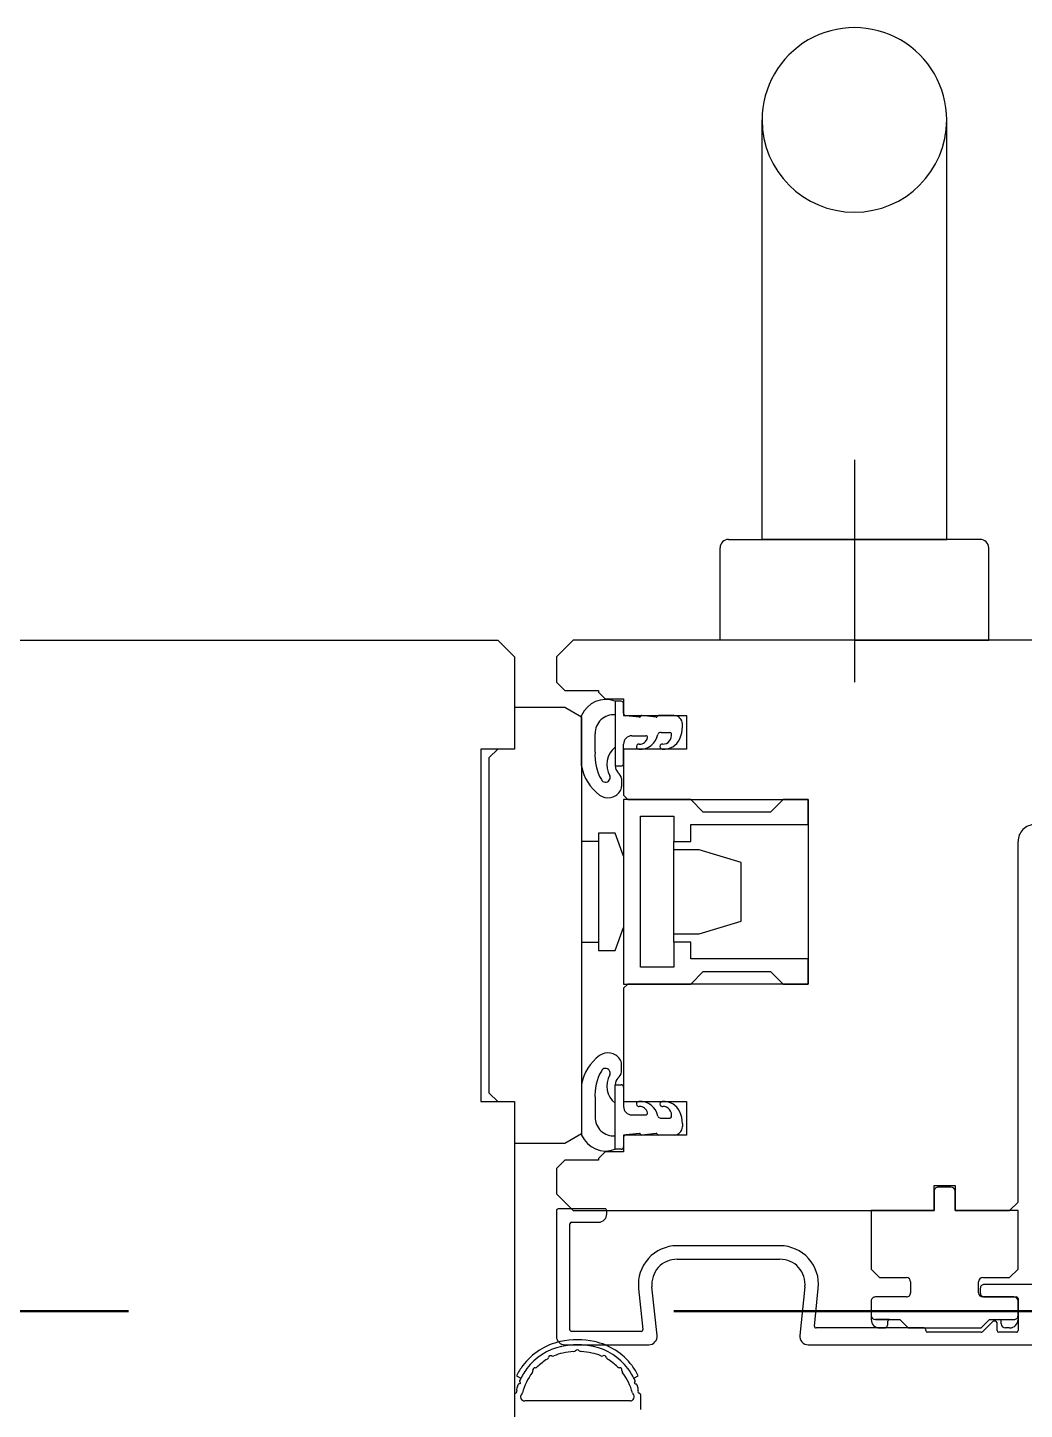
# Model space of a CAD drawing. Header units: centimetres. Extents: x 0.3 to 84.3, y 0.3 to 59.7.
# Drawn here: x 39.156 to 39.3935, y 16.4363 to 16.7657 of the extents above; entities that cross this region are included whole.
import ezdxf

# ---------------------------------------------------------------- set-up
doc = ezdxf.new("R2010")
doc.units = ezdxf.units.CM
for name, pattern in [('AUSGEZOGEN', [0]), ('LINIE_23', [0.79, 0.4, -0.13, 0, -0.13, 0, -0.13]), ('RAND', [44.449999999999996, 12.7, -6.35, 12.7, -6.35, 0, -6.35])]:
    doc.linetypes.add(name, pattern=pattern)
doc.layers.add('Bauachsen grob', color=7, linetype='RAND', lineweight=25)
doc.layers.add('Fenster', color=7, linetype='AUSGEZOGEN', lineweight=35)

msp = doc.modelspace()

# ---------------------------------------------------------------- linework, layer by layer
at = {"layer": 'Bauachsen grob', "color": 32, "linetype": 'LINIE_23', "lineweight": 50, "true_color": 0xc36e14}
msp.add_line((22.93999949395658, 16.45973633730105), (73.13199837207799, 16.45973633730105), dxfattribs=at)
at = {"layer": 'Fenster', "color": 7, "linetype": 'AUSGEZOGEN', "lineweight": 25}
for p, q in [((39.33099838495455, 16.64373684997195), (39.33099821101412, 16.7437368477366)), ((39.37499838397102, 16.64373692650575), (39.37499821003058, 16.74373692427039)), ((39.35299835153764, 16.66266587445725), (39.35299844360254, 16.60973689429125)), ((39.32099842692378, 16.61973683857646), (39.3209983886569, 16.64173683808472)), ((39.3229983851334, 16.64373684151879), (39.35299838446279, 16.64373689370091)), ((39.35299838446279, 16.64373689370091), (39.33099838495455, 16.64373685543401)), ((39.38299838379219, 16.64373694588303), (39.35299838446279, 16.64373689370091)), ((39.35299838446279, 16.64373689370091), (39.37499838397102, 16.64373693196785)), ((39.38499842549319, 16.61973694989829), (39.38499838722629, 16.64173694940655)), ((39.13999843116078, 16.61973664063744), (39.26799842829956, 16.61973686328124)), ((39.26799842829956, 16.61973686328124), (39.27199843516777, 16.61573687032824)), ((39.28599842789635, 16.61973677751871), (39.28199843494338, 16.61573677065049)), ((39.42799842420348, 16.61973702461978), (39.28599842789635, 16.61973677751871)), ((39.3529984262085, 16.6197368942374), (39.32099842692378, 16.61973683857646)), ((39.3529984262085, 16.6197368942374), (39.38499842549319, 16.61973694989829)), ((39.27199843516777, 16.61573687032824), (39.27199847343465, 16.59373687082007)), ((39.28199843494338, 16.61573677065049), (39.2819984453798, 16.60973677078464)), ((39.2819984453798, 16.60973677078464), (39.2839984488139, 16.60773677430816)), ((39.2839984488139, 16.60773677430816), (39.29199844815212, 16.60773678822339)), ((39.29199844815212, 16.60773678822339), (39.29199844884787, 16.6073367882323)), ((39.29199844884787, 16.6073367882323), (39.29359845159518, 16.60573679105119)), ((39.29359845159518, 16.60573679105119), (39.29799845149682, 16.60573679870454)), ((39.29739845255386, 16.60513679767423), (39.29599845258517, 16.60513679523915)), ((39.29599845258517, 16.60513679523915), (39.29600006827697, 16.58973679558613)), ((39.29599845258517, 16.60513679523915), (39.295998479372, 16.58973679558335)), ((39.29799845149682, 16.60573679870454), (39.29799845845444, 16.60173679879395)), ((39.27199845604156, 16.60373687059655), (39.28399845577333, 16.60373689146941)), ((39.28399845577333, 16.60373689146941), (39.2879984597009, 16.6014274974018)), ((39.28799848005761, 16.58972423416504), (39.28799845911777, 16.60176273579942)), ((39.29599845815127, 16.60193679531067), (39.29599847164723, 16.59417783734521)), ((39.2979984575129, 16.60227809164995), (39.29799845358409, 16.6045367987313)), ((39.2879984597009, 16.6014274974018), (39.28799863256498, 16.50204630177682)), ((39.29799845845444, 16.60173679879395), (39.31299845811914, 16.60173682488494)), ((39.30175536302022, 16.60133696908761), (39.29853463841292, 16.60168149641782)), ((39.3057553629308, 16.60133697604524), (39.30232095857224, 16.60173671806247)), ((39.31002084353978, 16.60173692603571), (39.30631766448295, 16.60173670693439)), ((39.31202171697281, 16.59904764371613), (39.31202096183389, 16.59973692955942)), ((39.31299845811914, 16.60173682488494), (39.31299847203437, 16.59373682506385)), ((39.29119847421702, 16.59304093896349), (39.29119846663161, 16.59740184016446)), ((39.29999846675902, 16.59693671413002), (39.30330780289933, 16.59693671988625)), ((39.30696771334599, 16.59773672623451), (39.30900547817651, 16.59773672977899)), ((39.27199847343465, 16.59373687082007), (39.2639984736135, 16.5937368569048)), ((39.2639984736135, 16.5937368569048), (39.26399861972344, 16.50973685878249)), ((39.26599847704853, 16.59173686042828), (39.26799847352501, 16.59373686386244)), ((39.29799847828364, 16.59033679904874), (39.29799847028253, 16.5949367106959)), ((39.31299847203437, 16.59373682506385), (39.29799847236966, 16.59373679897276)), ((39.29799847236966, 16.59373679897276), (39.29799849150312, 16.58273679921863)), ((39.26599861620087, 16.51173686221655), (39.26599847704853, 16.59173686042828)), ((39.295998479372, 16.58973679558335), (39.29739847934069, 16.58973679801853)), ((39.29750430242635, 16.58670629283929), (39.29750430566443, 16.58484760672682)), ((39.29799849150312, 16.58273679921863), (39.29899849322015, 16.58173680098039)), ((39.31399849288487, 16.58173682707148), (39.29799849324251, 16.58173679924098)), ((39.29799849324251, 16.58173679924098), (39.2979985697763, 16.5377368002245)), ((39.29899849322015, 16.58173680098039), (39.34199849225897, 16.58173687577473)), ((39.31699849803603, 16.57873683235671), (39.31399849288487, 16.58173682707148)), ((39.33299849767837, 16.5787368601872), (39.31699849803603, 16.57873683235671)), ((39.33599849239309, 16.58173686533833), (39.33299849767837, 16.5787368601872)), ((39.34199849225897, 16.58173687577473), (39.33599849239309, 16.58173686533833)), ((39.3419985026954, 16.57573687590894), (39.34199849225897, 16.58173687577473)), ((39.34199849225897, 16.58173687577473), (39.34199856879276, 16.53773687675835)), ((39.30199850011073, 16.57773680628803), (39.30999849993191, 16.57773682020325)), ((39.30199853142, 16.5597368066904), (39.30199850011073, 16.57773680628803)), ((39.30999849993191, 16.57773682020325), (39.30999851036833, 16.57173682033736)), ((39.31399850332129, 16.57573682720558), (39.3419985026954, 16.57573687590894)), ((39.31399851027891, 16.57173682729499), (39.31399850332129, 16.57573682720558)), ((39.29599850720245, 16.57373679594102), (39.29199850729186, 16.57373678898339)), ((39.29199850729186, 16.57373678898339), (39.29199855599519, 16.54573678960924)), ((39.29799851672447, 16.56823679954273), (39.29599850720245, 16.57373679594102)), ((39.29199851077067, 16.57173678902809), (39.28799851086009, 16.5717367820705)), ((39.30999851036833, 16.57173682033736), (39.31399851027891, 16.57173682729499)), ((39.30999855211403, 16.54773682087384), (39.30999851036833, 16.57173682033736)), ((39.31599851371301, 16.56973683081851), (39.30999851384713, 16.56973682038206)), ((39.32599851870769, 16.56673684827961), (39.31599851371301, 16.56973683081851)), ((39.39199865876506, 16.48573696482904), (39.39199850883153, 16.57173696290666)), ((39.32599854305936, 16.55273684859258), (39.32599851870769, 16.56673684827961)), ((39.30199856272927, 16.54173680709273), (39.30199853142, 16.5597368066904)), ((39.31599854850109, 16.54973683126555), (39.32599854305936, 16.55273684859258)), ((39.2959985559058, 16.54573679656692), (39.29799854629434, 16.55123679992276)), ((39.30999854863521, 16.54973682082914), (39.31599854850109, 16.54973683126555)), ((39.28799855260579, 16.54773678260699), (39.29199855251639, 16.54773678956454)), ((39.31399855202463, 16.54773682783148), (39.30999855211403, 16.54773682087384)), ((39.30999855211403, 16.54773682087384), (39.30999856255046, 16.54173682100795)), ((39.31399855898223, 16.54373682792088), (39.31399855202463, 16.54773682783148)), ((39.29199855599519, 16.54573678960924), (39.2959985559058, 16.54573679656692)), ((39.34199855835633, 16.54373687662424), (39.31399855898223, 16.54373682792088)), ((39.34199856879276, 16.53773687675835), (39.34199855835633, 16.54373687662424)), ((39.30999856255046, 16.54173682100795), (39.30199856272927, 16.54173680709273)), ((39.31399856941866, 16.53773682805499), (39.31699856413339, 16.54073683320612)), ((39.31699856413339, 16.54073683320612), (39.33299856377573, 16.54073686103662)), ((39.33299856377573, 16.54073686103662), (39.33599856892687, 16.5377368663219)), ((39.2979985697763, 16.5377368002245), (39.31399856941866, 16.53773682805499)), ((39.29899856975396, 16.53773680196396), (39.29799857151571, 16.53673680024686)), ((39.29799857151571, 16.53673680024686), (39.29799861848034, 16.50973639310847)), ((39.34199856879276, 16.53773687675835), (39.29899856975396, 16.53773680196396)), ((39.33599856892687, 16.5377368663219), (39.34199856879276, 16.53773687675835)), ((39.29750442407923, 16.51676689752276), (39.29750442085131, 16.51862558363528)), ((39.28799861220939, 16.51374892312806), (39.2879986331492, 16.50171042149368)), ((39.29599861156744, 16.51373638954028), (39.29739861153612, 16.51373639197546)), ((39.29599863835426, 16.49833638988453), (39.29599861156744, 16.51373638954028)), ((39.29599863835426, 16.49833638988453), (39.2960002004724, 16.51373638954301)), ((39.29799861256636, 16.51313639303249), (39.29799862056747, 16.50853648138537)), ((39.26399861972344, 16.50973685878249), (39.27199861954462, 16.50973687269771)), ((39.26799861963497, 16.50973686574007), (39.26599861620087, 16.51173686221655)), ((39.27199861954462, 16.50973687269771), (39.27199881435789, 16.39773687520129)), ((39.29119861790695, 16.51043222946182), (39.29119862549231, 16.50607132826085)), ((39.29799861848034, 16.50973639310847), (39.31299861814503, 16.50973641919955)), ((39.31299861814503, 16.50973641919955), (39.31299863206027, 16.50173641937836)), ((39.29599863278816, 16.50153638981292), (39.2959986192922, 16.50929534777838)), ((39.29999862400157, 16.50653648490884), (39.30330796014188, 16.50653649066512)), ((39.3069678733716, 16.50573649704906), (39.30900563820211, 16.50573650059355)), ((39.31202188155882, 16.50442559714934), (39.31202112881778, 16.50373631130342)), ((39.28399863667137, 16.49973689379408), (39.27199863693961, 16.49973687292126)), ((39.28799863256498, 16.50204630177682), (39.28399863667137, 16.49973689379408)), ((39.31299863206027, 16.50173641937836), (39.29799863239558, 16.50173639328732)), ((39.29799863239558, 16.50173639328732), (39.2979986393532, 16.49773639337673)), ((39.29799863333709, 16.50119510043128), (39.29799863726589, 16.49893639334992)), ((39.3017555355704, 16.50213623606315), (39.29853481216167, 16.50179169752869)), ((39.30575553548099, 16.50213624302074), (39.30232113251308, 16.50173648905584)), ((39.3100210174813, 16.50173630786908), (39.30631783842371, 16.50173651408777)), ((39.29359823170961, 16.49773638572265), (39.29199864226965, 16.49613679071799)), ((39.2979986393532, 16.49773639337673), (39.29359823170961, 16.49773638572265)), ((39.29739863832296, 16.4983363923197), (39.29599863835426, 16.49833638988453)), ((39.28399864362719, 16.49573677681169), (39.28199864715069, 16.49373677337758)), ((39.28199864715069, 16.49373677337758), (39.28199865758712, 16.48773677351174)), ((39.29199864296542, 16.49573679072696), (39.28399864362719, 16.49573677681169)), ((39.29199864226965, 16.49613679071799), (39.29199864296542, 16.49573679072696)), ((39.28199865758712, 16.48773677351174), (39.28599866501144, 16.48373678000267)), ((39.37199865223394, 16.48973692985851), (39.37699865212366, 16.48973693857884)), ((39.37199866247828, 16.48373692999262), (39.37199865223394, 16.48973692985851)), ((39.37199865447703, 16.48833692990702), (39.37199866247828, 16.4837369300159)), ((39.37449865268175, 16.48933693423319), (39.37299865271527, 16.48933693162408)), ((39.37599865264822, 16.48933693684226), (39.37449865268175, 16.48933693423319)), ((39.37699865212366, 16.48973693857884), (39.37699866258801, 16.48373693871295)), ((39.37699866236652, 16.48373693871295), (39.37699865436527, 16.48833693860406)), ((39.28199865232325, 16.48373677157315), (39.28199870450538, 16.45373677424373)), ((39.2935986513682, 16.48413679174128), (39.28239865161856, 16.4841367722599)), ((39.28599866501144, 16.48373678000267), (39.37199866247828, 16.48373692999262)), ((39.29399865344655, 16.48293679446384), (39.29399865205502, 16.48373679244601)), ((39.37199866247828, 16.4837369300159), (39.3569986628136, 16.48373690394842)), ((39.3569986628136, 16.48373690394842), (39.35699868715994, 16.46973690427681)), ((39.39199866203123, 16.48373696482763), (39.37699866236652, 16.48373693871295)), ((39.37699866258801, 16.48373693871295), (39.38999866229742, 16.48373696138565)), ((39.38999866229742, 16.48373696138565), (39.39199865876506, 16.48573696482904)), ((39.39199868638824, 16.46973696515597), (39.39199866203123, 16.48373696482763)), ((39.2851987136508, 16.4553367797741), (39.28519866981781, 16.48053677921075)), ((39.28559866911312, 16.48093677989755), (39.29199865697007, 16.48093679102976)), ((39.33525790811061, 16.47533686840024), (39.31073945392487, 16.47533682575272)), ((39.31073945617207, 16.47213682182428), (39.33525791930983, 16.47213686447181)), ((39.35699868715994, 16.46973690427681), (39.35899869059325, 16.46773690779733)), ((39.35899869059325, 16.46773690779733), (39.3653986904278, 16.46773691892204)), ((39.36639869214335, 16.4667369206838), (39.3663986966658, 16.46413692075303)), ((39.38259869636369, 16.46413694893136), (39.38259869184124, 16.46673694886213)), ((39.38359869007797, 16.46773695057914), (39.38999868991252, 16.46773696171895)), ((39.38999868991252, 16.46773696171895), (39.39199868638824, 16.46973696515597)), ((39.30158987106694, 16.46517514154625), (39.30261955122286, 16.45537862174974)), ((39.30598774738895, 16.45394587296169), (39.30477233551861, 16.46550964359313)), ((39.34122506205409, 16.46550970401127), (39.34000965884501, 16.45394593114352)), ((39.34346195666821, 16.45617869304393), (39.34440752566498, 16.4651752098001)), ((39.38300005641847, 16.46513694767114), (39.38300005815785, 16.46413694769349)), ((39.41179906403529, 16.46613699774189), (39.3840000546567, 16.46613694938815)), ((39.35699870042952, 16.46213690444729), (39.35699870634349, 16.45873690453773)), ((39.36539869842755, 16.46313691903592), (39.35799869866776, 16.46313690616435)), ((39.39099869784054, 16.46313696356474), (39.38359869808075, 16.46313695069312)), ((39.38400005992728, 16.4631369494552), (39.39160005970504, 16.46313696267471)), ((39.39199870547158, 16.45873696541694), (39.39199869955761, 16.46213696532646)), ((39.39200006039187, 16.46273696337944), (39.39200007361127, 16.45513699354924)), ((39.35699870634349, 16.45873690452332), (39.35699870808291, 16.45773690456013)), ((39.36139870793975, 16.45773691221348), (39.35799870806056, 16.45773690629949)), ((39.35799870806056, 16.45773690629949), (39.3609987079487, 16.45773691151776)), ((39.3609987079487, 16.45773691151776), (39.36379870788611, 16.45773691638802)), ((39.3609987096881, 16.45673691154011), (39.36099870864444, 16.45733691152664)), ((39.36379870788611, 16.45773691638802), (39.36579871132022, 16.45573691991158)), ((39.38319871093129, 16.45573695017725), (39.38519870740778, 16.45773695361131)), ((39.38588287916377, 16.457219797901), (39.38351725525428, 16.45485413776196)), ((39.38519870740778, 16.45773695361131), (39.38799870734519, 16.45773695848165)), ((39.38660007174725, 16.45733695610721), (39.38616572518194, 16.4573369573518)), ((39.38700007372303, 16.45513698685222), (39.38700007059217, 16.45693695681194)), ((39.38759870735411, 16.45773695778589), (39.39099870723334, 16.45773696369984)), ((39.38799870734519, 16.45773695848165), (39.39099870723334, 16.45773696369984)), ((39.3879987090846, 16.45673695850401), (39.38799870804094, 16.45733695849058)), ((39.39199870547158, 16.45873696540248), (39.39199870721099, 16.45773696543929)), ((39.30222174327252, 16.45493680939294), (39.28559871433762, 16.45493678047874)), ((39.36960004908934, 16.45573692857316), (39.34385976615819, 16.45573688180039)), ((39.358998711517, 16.4557369080836), (39.35999871144985, 16.45573690982301)), ((39.36579871132022, 16.45573691991158), (39.37449871112577, 16.45573693504439)), ((39.37000007410303, 16.45513695728242), (39.37000007375521, 16.45533692927789)), ((39.38323441101571, 16.45473697831121), (39.37040007472754, 16.45473695798715)), ((39.37449871112577, 16.45573693504439), (39.38319871093129, 16.45573695017725)), ((39.39160007412551, 16.4547369928624), (39.38740007421939, 16.45473698755696)), ((39.3899987107345, 16.45573696200523), (39.38899871080164, 16.45573696026577)), ((39.28399870804421, 16.45173677776725), (39.30399870749242, 16.45173681255533)), ((39.34199870674772, 16.45173687865272), (39.43159872064012, 16.45173703450337)), ((39.27248354310366, 16.44436127209815), (39.27354899050889, 16.44380916543964)), ((39.30044847781861, 16.44380921222878), (39.30151392330314, 16.44436132259371)), ((39.27324492664232, 16.4424459963705), (39.27302327572137, 16.44241914077366)), ((39.27338078960642, 16.44276465174803), (39.27324670651683, 16.44294317927793)), ((39.30061668235471, 16.44276469912224), (39.30075076482323, 16.44294322711863)), ((39.30075254642735, 16.44244604421738), (39.30097419744173, 16.4424191893916)), ((39.29954846939883, 16.43833691789555), (39.27444901796571, 16.43833687423744)), ((39.30199874097681, 16.4398845002067), (39.30199874714748, 16.43633692220228))]:
    msp.add_line(p, q, dxfattribs=at)
for centre, radius, start, end in [((39.35299821052255, 16.74373688600344), 0.02199999950826168, 9.966138939567454e-05, 180.0000996613894), ((39.35299821052255, 16.74373688600344), 0.02199999950826168, 180.0000996613894, 9.966138939567454e-05), ((39.32299838861221, 16.64173684156348), 0.001999999955296516, 90.00009966057128, 180.0000996577323), ((39.38299838727101, 16.64173694592773), 0.001999999955296516, 9.966504635886799e-05, 90.00009966057128), ((39.29376915719171, 16.59925138093003), 0.006293477539515884, 69.25415988231285, 156.4817665278089), ((39.29739845359749, 16.6045367976877), 0.0005999999865884092, 9.9657732298288e-05, 90.00009966077484), ((39.29567920919364, 16.59746696585462), 0.004481215824151496, 85.91469663124848, 180.8327111867671), ((39.29859845750713, 16.60227809269353), 0.0005999999942055812, 180.0000996613894, 263.8941751490682), ((39.30178091867554, 16.60155653197679), 0.0002210451397929602, 263.3610263088326, 311.8908085371968), ((39.30161025150007, 16.60174680512963), 0.0004766447436000522, 311.8908021647071, 333.8642734666587), ((39.30246607012391, 16.60132688203047), 0.000476644785438602, 131.8908059731996, 153.8642772747894), ((39.30229540288477, 16.60151715516107), 0.0002210451556174909, 83.3610183869114, 131.8908006164091), ((39.30575858949454, 16.60163241009158), 0.0002954516651612481, 269.3742727471872, 341.1291824757961), ((39.30631768196508, 16.6014413080395), 0.0002953988954160383, 90.00339084625786, 161.1291820857383), ((39.31001877200505, 16.599734736077), 0.002002191030349045, 0.06276988973651186, 89.94071983335385), ((39.3049745578362, 16.59906146834464), 0.007047172696712909, 335.8867957182494, 359.8876012534129), ((39.29999847023782, 16.59493671417471), 0.001999999955296516, 90.00009966036772, 180.0000996650464), ((39.30197801144152, 16.59797477854044), 0.004250655621033362, 265.5915146866072, 350.1176073042435), ((39.30187131491544, 16.59676812421761), 0.001839420443272678, 266.0160561682275, 350.997945631978), ((39.30331493537638, 16.59655603683136), 0.0003807498660814528, 348.5280711370485, 91.07336803695837), ((39.30655966115762, 16.59717660343344), 0.0003999999910530487, 132.8506802350942, 170.1176073040043), ((39.30696771509025, 16.59673672638618), 0.000999999848249166, 90.00009993762326, 132.8506802357472), ((39.30755954134639, 16.59796326335066), 0.004239433211377839, 265.5328824370976, 335.1610822978831), ((39.3073774537098, 16.5969957204857), 0.002063318682057327, 268.448402466172, 11.99927309199191), ((39.30900547887226, 16.59733672978791), 0.0003999999910516636, 12.70215677539544, 90.00009966077485), ((39.30259898759981, 16.59220299015864), 0.01143126692853371, 175.7962637682416, 210.0337531522009), ((39.29929551239553, 16.59002363121353), 0.005303574858587846, 128.4377394441188, 209.8275667203621), ((39.30165338680922, 16.59433831681576), 0.000601621516615435, 81.38389924556135, 269.7991301277978), ((39.30723145402902, 16.59433832651829), 0.000601621516615435, 81.38389924556135, 269.7991301277978), ((39.29841229696743, 16.59138260189506), 0.01054503514265035, 189.0481978158118, 234.5808824949553), ((39.29814224354394, 16.58973594038002), 0.002142175437689711, 179.9771261976507, 225.9321602408779), ((39.29739847829705, 16.59033679800508), 0.0005999999865874998, 270.0000996600963, 9.966138939567454e-05), ((39.29369855543995, 16.58693360216293), 0.001093765312293833, 204.4136431257362, 24.41364312589005), ((39.29504444181308, 16.58628893426747), 0.002495015513823668, 9.62953243443142, 49.87598763574091), ((39.29429218016411, 16.58550704635044), 0.003369351727292704, 233.7719054057516, 326.0000677712504), ((39.2955043057091, 16.58484760324799), 0.001999999955298904, 322.2414258206048, 9.9657732298288e-05), ((39.39599850874212, 16.57173696988283), 0.003999999910593032, 90.00009992712722, 180.000099927996), ((39.29841243488832, 16.51209059162569), 0.0105450351426516, 125.41931682614, 170.9520015052635), ((39.2942922976451, 16.51796613283717), 0.003369351727293458, 34.00013154980458, 126.2282939152815), ((39.295504420896, 16.51862558015641), 0.001999999955298904, 9.9657732298288e-05, 37.758773500414), ((39.30259912837463, 16.5112702179268), 0.01143126692853371, 149.9664461688512, 184.2039355528003), ((39.29369867788363, 16.51653957495959), 0.001093765312293833, 335.5865561949839, 155.5865561953072), ((39.29504456201406, 16.51718424753716), 0.002495015513823668, 310.124211685355, 350.3706668867029), ((39.29929564558881, 16.51344956537982), 0.005303574858587846, 150.1726326007061, 231.5624598768378), ((39.2981423757364, 16.51373725220122), 0.002142175437689711, 134.0680390802952, 180.0230731234161), ((39.29739861257977, 16.51313639198879), 0.0005999999865874998, 9.966138939567454e-05, 90.00009966077484), ((39.30165353501243, 16.50913488798013), 0.000601621516615435, 90.20106919369226, 278.6163000755912), ((39.3019781722953, 16.50549842738486), 0.004250655621033362, 9.882592016822965, 94.40868463450798), ((39.30723160223221, 16.50913489768262), 0.000601621516615435, 90.20106919301558, 278.6163000755912), ((39.30755970216006, 16.50550996199175), 0.004239433211377839, 24.83911702322723, 94.46731688397844), ((39.29999862052276, 16.50853648486408), 0.001999999955296516, 180.0000996577323, 270.0000996603677), ((39.30187147157149, 16.50670508133648), 0.001839420443272678, 9.002253689127903, 93.98414315287982), ((39.3033150912946, 16.50691717374479), 0.0003807498660814528, 268.9268312841327, 11.47212818405565), ((39.30737761115758, 16.50647750422322), 0.002063318682057327, 348.000926228953, 91.55179685490475), ((39.30497472247033, 16.50441174800498), 0.007047172696712909, 0.1125980676306162, 24.11340360276777), ((39.29567936828088, 16.50600621815833), 0.004481215824151496, 179.1674881343582, 274.0855026899096), ((39.30655981923466, 16.50629661843044), 0.0003999999910530487, 189.8825920168416, 227.149519085204), ((39.30696787163702, 16.50673649689729), 0.000999999848249166, 227.1495190851629, 270.0000993835451), ((39.30900563750634, 16.50613650058457), 0.0003999999910516636, 270.000099659757, 347.2980425456225), ((39.31001893898137, 16.50373849782058), 0.002002191030349045, 270.0594794877437, 359.937429431369), ((39.2937693224866, 16.50422179643819), 0.006293477539515884, 203.5184327932843, 290.746039438754), ((39.2985986333313, 16.50119510147492), 0.0005999999942055812, 96.10602417216342, 180.0000996613894), ((39.30178109198952, 16.50191667326284), 0.0002210451397929602, 48.10939078285317, 96.6391730108901), ((39.30161042547596, 16.50172639951628), 0.0004766447436000522, 26.13592585489971, 48.10939715651288), ((39.30246624263901, 16.50214632559268), 0.000476644785438602, 206.1359220463753, 228.1093933477178), ((39.30229557606179, 16.50195605186831), 0.0002210451556174909, 228.1093987043828, 276.6391809329035), ((39.30575876307246, 16.50184080898561), 0.0002954516651612481, 18.87101684459028, 90.62592657366075), ((39.30631785487821, 16.50203191298273), 0.0002953988954160383, 198.871017234738, 269.9968084734972), ((39.29739863727931, 16.49893639230626), 0.0005999999865884092, 270.0000996607748, 9.966138939567454e-05), ((39.37299865445466, 16.48833693164642), 0.000999999977648258, 90.00009966036772, 180.0000996650464), ((39.37599865438762, 16.4883369368646), 0.0009999999776488266, 9.966504635886799e-05, 90.00009966036772), ((39.28239865231431, 16.48373677226891), 0.0003999999910589395, 90.00009965975705, 180.0000996577323), ((39.29359865206396, 16.48373679175019), 0.0003999999910592806, 9.9657732298288e-05, 90.00009966077484), ((39.28559866980888, 16.48053677990651), 0.0003999999910592806, 90.00009966077484, 180.0000996577323), ((39.29199865349125, 16.48293679098505), 0.001999999955296516, 270.0000996605713, 9.9657732298288e-05), ((39.31073946992741, 16.46613682595833), 0.009199999794364703, 90.00009966050933, 186.0001413454093), ((39.33525792411313, 16.46613686860587), 0.00919999979436395, 354.0000190040385, 90.00009966055359), ((39.31073946441491, 16.46613682334836), 0.005999998475858537, 90.00007871330325, 186.0000877131641), ((39.33525792958918, 16.46613686446443), 0.006000000007325069, 354.0000991604395, 90.00009816050063), ((39.36539869216568, 16.46673691894433), 0.000999999977648258, 9.966504635886799e-05, 90.00009957446731), ((39.38359869181889, 16.46673695060148), 0.000999999977648258, 90.00009974667528, 180.0000996650464), ((39.36539869668815, 16.46413691901357), 0.0009999999776480308, 270.0000996607748, 9.966504635886799e-05), ((39.38359869634132, 16.46413695067076), 0.000999999977648258, 180.0000996650464, 270.0000996603677), ((39.38400005636993, 16.46513694943668), 0.0009999999514675446, 90.00009816057336, 180.0001011604685), ((39.38400005813553, 16.46413694943284), 0.0009999999776489404, 180.0000996650464, 270.0001026607759), ((39.35799870040717, 16.46213690618669), 0.000999999977648258, 90.00009966036772, 180.0000996650464), ((39.39099869957997, 16.46213696358708), 0.0009999999776483719, 9.966504635886799e-05, 90.00009966077484), ((39.39160006040079, 16.46273696268367), 0.0003999999910589395, 9.9657732298288e-05, 90.00009966077484), ((39.35799870632113, 16.45873690627713), 0.000999999977648258, 180.0000996650464, 270.0000996603677), ((39.35799870632113, 16.45873690627713), 0.0009999999776478033, 180.0000996650464, 270.0000996607748), ((39.3589987080382, 16.45773690803889), 0.001999999955296175, 180.0000996650464, 270.0000996607748), ((39.36139870863551, 16.45733691222239), 0.000399999991054051, 90.00009966077484, 180.0000996650464), ((39.38616572403577, 16.45693695736072), 0.0003999999910595424, 89.9998358233259, 135.0004387394441), ((39.38660007060112, 16.45693695611612), 0.0003999999910592806, 9.9657732298288e-05, 89.99983582434368), ((39.38759870804989, 16.4573369577948), 0.0003999999910567795, 9.9657732298288e-05, 90.00009966077484), ((39.38999870725568, 16.45773696196042), 0.001999999955295948, 270.0000996605713, 9.9657732298288e-05), ((39.39099870549393, 16.45873696367748), 0.000999999977648258, 270.0000996607748, 9.966504635886799e-05), ((39.39099870549392, 16.45873696367748), 0.000999999977648258, 270.0000996603677, 9.966504635886799e-05), ((39.28399870446067, 16.45373677772254), 0.001999999955296516, 180.0000996650464, 270.0001026605723), ((39.28559871364187, 16.45533678046976), 0.0003999999910589395, 180.0000996577323, 270.0000996607748), ((39.30222174257673, 16.45533680938396), 0.0003999999910593703, 270.0000996607748, 6.000141346475969), ((39.30399870396126, 16.45373681255773), 0.002000000002442903, 270.0001011605694, 6.000100160551458), ((39.34199870264241, 16.45373687823889), 0.001999999586240421, 174.0001146080451, 270.0001176078782), ((39.34385976543135, 16.45613688179145), 0.0003999999910589408, 174.0000190040003, 270.000104111516), ((39.35999870971045, 16.45673690980065), 0.000999999977648258, 270.0000996607748, 9.966504635886799e-05), ((39.36960004976416, 16.45533692858207), 0.000399999991062238, 9.465728004017859e-05, 90.00009666036671), ((39.37040007409411, 16.45513695797812), 0.0003999999910589444, 180.0000996577323, 270.0000907328305), ((39.38323441038231, 16.45513697830224), 0.0003999999910590118, 270.0000907318127, 315.0004387405237), ((39.38740007371412, 16.45513698754798), 0.0003999999910589848, 180.0000996577323, 270.0000723772129), ((39.38899870906224, 16.45673696024341), 0.000999999977648258, 180.0000996650464, 270.0000996603677), ((39.39160007362022, 16.45513699285351), 0.0003999999910592806, 270.0000723761951, 9.9657732298288e-05), ((39.28615418792611, 16.4376467185878), 0.01519999966025358, 102.1892228568561, 143.1667883429692), ((39.28615418792611, 16.4376467185878), 0.01399999968707567, 102.189222856846, 143.1667883429592), ((39.28699875168353, 16.43373689616932), 0.01919999957084655, 77.81097646423022, 102.1892228568409), ((39.28699875168353, 16.43373689616932), 0.01799999959766864, 77.81097646422828, 102.189222856832), ((39.28608280923926, 16.45071220283871), 0.000599999986588955, 273.088533037552, 319.7526103012996), ((39.28699872350517, 16.44993689580723), 0.000599999986588955, 40.24758901975417, 139.7526103015586), ((39.28791463507396, 16.45071220602498), 0.000599999986588955, 220.2475890197542, 266.9116662837727), ((39.28784330183947, 16.43764672152592), 0.01399999968707567, 36.83341097813673, 77.81097646424655), ((39.28784330183947, 16.43764672152592), 0.01519999966025358, 36.83341097811224, 77.81097646424755), ((39.28615418792611, 16.4376467185878), 0.01239999972283846, 120.6214937722156, 134.7620946619895), ((39.27953245248365, 16.44883388141738), 0.000599999986588955, 300.621493772398, 345.5693499518445), ((39.28069459244247, 16.4485348318366), 0.000599999986588955, 67.69150823814844, 165.5693499518445), ((39.28115010436821, 16.449645015975), 0.000599999986588955, 247.6915082376495, 292.6393644174539), ((39.28615418792611, 16.4376467185878), 0.01239999972283846, 102.1892228568271, 112.6393644175743), ((39.28699875168353, 16.43373689616932), 0.01639999963343143, 93.08853303738854, 102.1892228568163), ((39.28699875168353, 16.43373689616932), 0.01639999963343143, 77.8109764642458, 86.91166628366956), ((39.28784330183947, 16.43764672152592), 0.01239999972283846, 67.43989153398803, 77.81097646423999), ((39.29283078364254, 16.44965192946696), 0.000599999986588955, 247.4398915339717, 293.6268300738445), ((39.29331171734781, 16.44855251930384), 0.000599999986588955, 13.11271037900171, 113.6268300738445), ((39.29448042811785, 16.44882476013776), 0.000599999986588955, 193.1127103790017, 239.2996489180918), ((39.28784330183947, 16.43764672152592), 0.01239999972283846, 45.23810465908362, 59.29964891830359), ((39.28775495591182, 16.4364477433266), 0.01719999961554968, 143.1667883429653, 152.6071562882835), ((39.28775495591182, 16.4364477433266), 0.01599999964237177, 143.1667883429564, 155.2471262239705), ((39.28775495591182, 16.4364477433266), 0.01439999967813457, 143.1667883429552, 164.530448925254), ((39.28615418792611, 16.4376467185878), 0.01239999972283846, 142.9023372774371, 143.1667883429452), ((39.27578527720362, 16.44548799927883), 0.000599999986588955, 322.9023372774316, 9.089275817230579), ((39.27697020924785, 16.44567756717214), 0.000599999986588955, 88.57515612251457, 189.0892758172306), ((39.27700004803182, 16.44687719610751), 0.000599999986588955, 268.5751561225146, 314.762094662098), ((39.29699740962257, 16.44687723089104), 0.000599999986588955, 225.2381046595521, 271.4250431989192), ((39.29702725257982, 16.4456776020594), 0.000599999986588955, 350.9109235036047, 91.4250431989277), ((39.29821218528352, 16.44548803828829), 0.000599999986588955, 170.9109235036047, 217.0978620432501), ((39.28784330183947, 16.43764672152592), 0.01239999972283846, 36.83341097812642, 37.09786204362709), ((39.28624253802472, 16.43644774069589), 0.01439999967813457, 15.46975039580993, 36.83341097810928), ((39.28624253802472, 16.43644774069589), 0.01599999964237177, 24.75307309710705, 36.83341097810477), ((39.28624253802472, 16.43644774069589), 0.01719999961554968, 27.39304303276796, 36.83341097809956), ((39.27217662640587, 16.44057371482625), 0.0003999999910593033, 280.0466193679263, 20.81309540993376), ((39.27348526866184, 16.44107116367622), 0.000999999977648258, 162.0475242340217, 200.8130954095304), ((39.28775495591182, 16.4364477433266), 0.01599999964237177, 158.5696309619721, 162.0475242339832), ((39.27304733212333, 16.44222059282546), 0.0001999999955296517, 96.90837859100502, 158.5696309613664), ((39.2734066258829, 16.44306328670722), 0.0001999999955296517, 155.2471262237271, 216.9083785942452), ((39.27322087024036, 16.44264454431868), 0.0001999999955296517, 276.9083785930258, 36.90837859343138), ((39.30077660213857, 16.44264459224918), 0.0001999999955296517, 143.091820727757, 263.0918207302618), ((39.30059084503935, 16.44306333399158), 0.0001999999955296517, 323.091820727757, 24.75307309662318), ((39.30095014173048, 16.44222064135969), 0.0001999999955296517, 21.43056835818275, 83.09182072811862), ((39.28624253802472, 16.43644774069589), 0.01599999964237177, 17.95267508708485, 21.43056835909108), ((39.30182085317711, 16.44057376638961), 0.0003999999910593033, 159.1871039113906, 259.9535799535763), ((39.30051220919063, 16.441071210687), 0.000999999977648258, 339.1871039117255, 17.95267508717091), ((39.27229874099729, 16.43988444854639), 0.0002999999932937499, 100.0466193675922, 180.0000996613894), ((39.27444901622629, 16.43933687421508), 0.000999999977648258, 135.9846085354616, 270.0000996603677), ((39.27329837118467, 16.44044863672283), 0.000599999986588955, 315.984608535273, 344.530448925434), ((39.29954846765942, 16.43933691787315), 0.000999999977648258, 270.0000996603677, 44.01559078586907), ((39.30069910883344, 16.44044868438381), 0.000599999986588955, 195.4697503957084, 224.0155907855374), ((39.30169874098353, 16.43988449968486), 0.0002999999932937499, 9.966138939567454e-05, 79.95357995290816)]:
    msp.add_arc(centre, radius, start, end, dxfattribs=at)
msp.add_ellipse((39.35299819202401, 16.75437175876868), major_axis=(0.0219999995082284, 3.826689535998211e-08), ratio=0.5165966816846528, start_param=1.570796326794897, end_param=1.570802312595325, dxfattribs=at)

doc.saveas('drawing.dxf')
